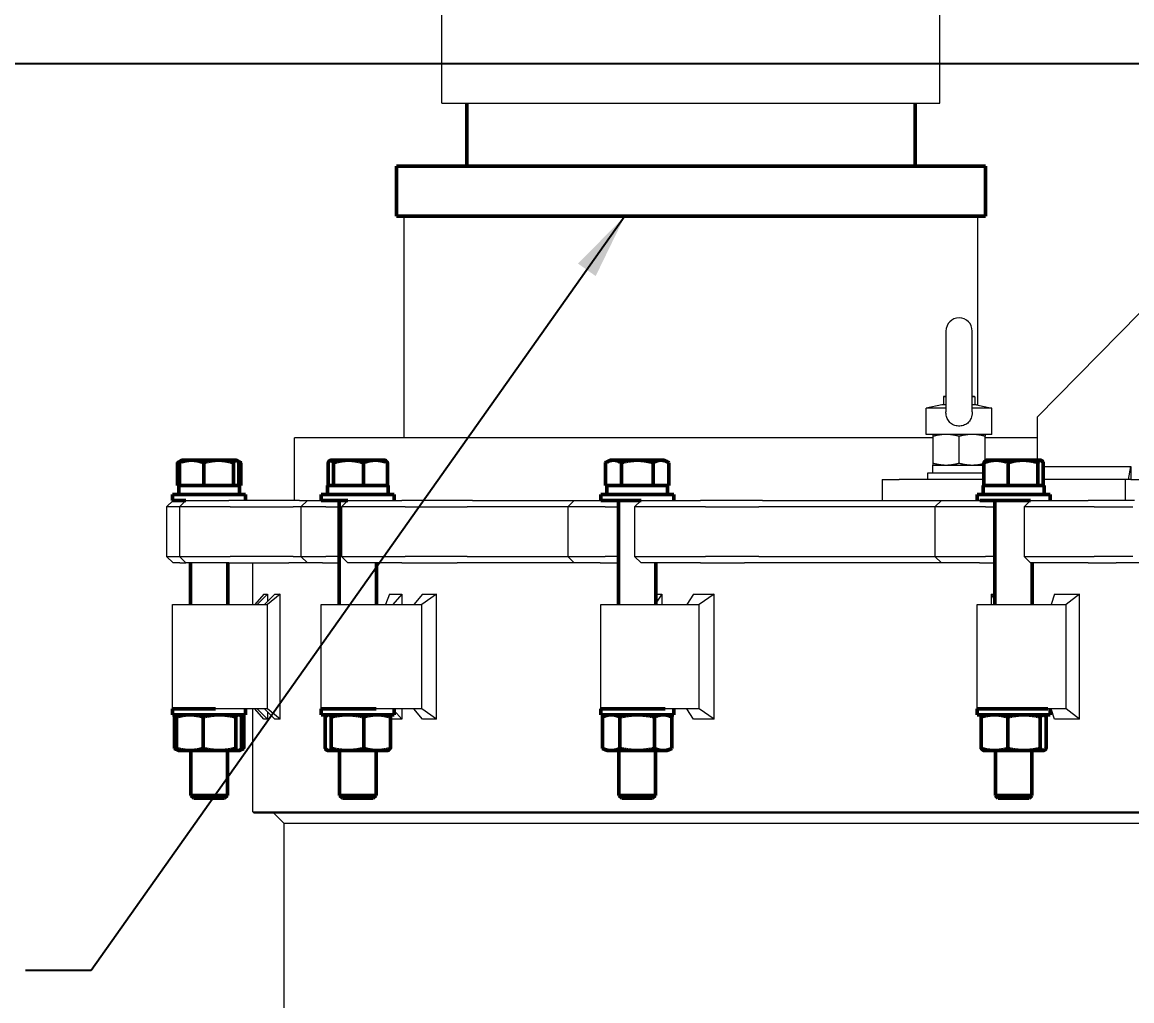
# Model space of a CAD drawing. Header units: inches. Extents: x 20 to 536, y 8 to 344.
# Drawn here: x 390.9 to 417.5, y 137.74 to 161.21 of the extents above; entities that cross this region are included whole.
import ezdxf

# ---------------------------------------------------------------- set-up
doc = ezdxf.new("R2010")
doc.units = ezdxf.units.IN
doc.header["$LTSCALE"] = 16
doc.header["$MEASUREMENT"] = 0
for name, color, linetype, lineweight in [('Dimension (ANSI)', 7, 'Continuous', 25), ('Symbol (ANSI)', 7, 'Continuous', 25), ('Visible (ANSI)', 7, 'Continuous', 50)]:
    doc.layers.add(name, color=color, linetype=linetype, lineweight=lineweight)
doc.styles.add('Standard D-E', font='arial.ttf')
doc.dimstyles.new('in [mm] D-E NeptuneBenson', dxfattribs={"dimscale": 16, "dimtxt": 0.15, "dimasz": 0.098425, "dimexe": 0.125, "dimexo": 0.063, "dimgap": 0.031496, "dimtad": 0, "dimtih": 1, "dimtoh": 1, "dimdec": 4, "dimrnd": 1e-08, "dimzin": 3, "dimdsep": 46, "dimlunit": 5, "dimtxsty": 'Standard D-E', "dimcen": 0.09, "dimdle": 0.393701, "dimclrd": 256, "dimclre": 256, "dimclrt": 256, "dimadec": 1, "dimazin": 1, "dimtfac": 1, "dimtofl": 0, "dimtmove": 0, "dimatfit": 3, "dimfxl": 1, "dimfrac": 1, "dimtolj": 1, "dimtzin": 4, "dimlwd": -1, "dimlwe": -1, "dimarcsym": 0})
doc.dimstyles.new('in [mm] D-E NeptuneBenson$7', dxfattribs={"dimscale": 16, "dimtxt": 0.15, "dimasz": 0.098425, "dimexe": 0.125, "dimexo": 0.063, "dimgap": 0.031496, "dimtad": 0, "dimtih": 1, "dimtoh": 1, "dimdec": 4, "dimrnd": 1e-08, "dimzin": 3, "dimdsep": 46, "dimlunit": 5, "dimtxsty": 'Standard D-E', "dimcen": 0.09, "dimdle": 0.393701, "dimclrd": 256, "dimclre": 256, "dimclrt": 256, "dimadec": 1, "dimazin": 1, "dimtfac": 1, "dimtofl": 0, "dimtmove": 0, "dimatfit": 3, "dimfxl": 1, "dimfrac": 1, "dimtolj": 1, "dimtzin": 4, "dimlwd": -1, "dimlwe": -1, "dimarcsym": 0})

# ---------------------------------------------------------------- blocks, each defined once
blk = doc.blocks.new('*D27')
at = {"layer": 'Defpoints', "color": 0, "transparency": 16777216}
for p in [(353.817, 160.21), (424.556, 160.21), (399.354, 62.718)]:
    blk.add_point(p, dxfattribs=at)
at = {"layer": 'Dimension (ANSI)', "transparency": 16777216}
for p, q in [((423.548, 160.21), (351.817, 160.21)), ((353.817, 158.636), (353.817, 117.193)), ((353.817, 64.293), (353.817, 99.866)), ((398.346, 62.718), (351.817, 62.718))]:
    blk.add_line(p, q, dxfattribs=at)
for points in [[(353.554, 158.636), (354.079, 158.636), (353.817, 160.21)], [(353.554, 64.293), (354.079, 64.293), (353.817, 62.718)]]:
    blk.add_solid(points, dxfattribs=at)
at = {"layer": 'Dimension (ANSI)', "transparency": 16777216, "char_height": 2.4, "attachment_point": 5, "style": 'Standard D-E'}
for s, insert in [('\\A1; \\fArial|b0|i0;97{\\H1x;\\S1#2;} in', (353.817, 111.464)), ('\\A1;[2461.5 mm]{\\P\\fArial|b0|i0;SHIPPING HEIGHT\\P\\fArial|b0|i0;REF.}', (353.817, 102.8))]:
    blk.add_mtext(s, dxfattribs=dict(at, insert=insert))

msp = doc.modelspace()

# ---------------------------------------------------------------- linework, layer by layer
at = {"layer": 'Visible (ANSI)', "linetype": 'Continuous', "lineweight": 18}
for p, q in [((412.899325, 159.268472), (412.899325, 164.961472)), ((400.963325, 159.268472), (400.963325, 164.150472)), ((400.963325, 159.268472), (412.899325, 159.268472)), ((400.056325, 151.243472), (400.056325, 156.558472)), ((413.806325, 152.028173), (413.806325, 156.558472)), ((415.233333, 151.743472), (417.696189, 154.243472)), ((413.046364, 153.805787), (413.046364, 151.870118)), ((413.676285, 151.870118), (413.676285, 153.805787)), ((412.998825, 152.243472), (412.986325, 152.230972)), ((413.046364, 152.230972), (412.986325, 152.230972)), ((412.986325, 152.230972), (412.986325, 152.034477)), ((412.998825, 152.243472), (413.046364, 152.243472)), ((413.676285, 152.243472), (413.723825, 152.243472)), ((413.736325, 152.230972), (413.676285, 152.230972)), ((413.723825, 152.243472), (413.736325, 152.230972)), ((413.736325, 152.230972), (413.736325, 152.034477)), ((412.945982, 152.034477), (412.573923, 151.955394)), ((413.046364, 151.955394), (412.573923, 151.955394)), ((412.573923, 151.325472), (412.573923, 151.955394)), ((413.046364, 152.034477), (412.945982, 152.034477)), ((413.776668, 152.034477), (413.676285, 152.034477)), ((414.148726, 151.955394), (413.676285, 151.955394)), ((413.776668, 152.034477), (414.148726, 151.955394)), ((414.148726, 151.325472), (414.148726, 151.955394)), ((415.233333, 151.743472), (415.233333, 150.707101)), ((412.736325, 151.243472), (397.431325, 151.243472)), ((397.431325, 149.743472), (397.431325, 151.243472)), ((414.148726, 151.325472), (412.573923, 151.325472)), ((412.736325, 150.636559), (412.736325, 151.280386)), ((413.361325, 150.636559), (413.361325, 151.280386)), ((413.986325, 150.688258), (413.986325, 151.280386)), ((415.233333, 151.243472), (413.986325, 151.243472)), ((412.728825, 150.591472), (413.957257, 150.591472)), ((412.728825, 150.403472), (412.728825, 150.591472)), ((412.611325, 150.403472), (413.957257, 150.403472)), ((412.611325, 150.243472), (412.611325, 150.403472)), ((415.379853, 150.555972), (417.474532, 150.555972)), ((417.420864, 150.243472), (417.474532, 150.555972)), ((417.474532, 150.555972), (417.474532, 150.243472)), ((411.513313, 150.243472), (411.927444, 150.243472)), ((411.513313, 150.243472), (411.513313, 149.743472)), ((413.957257, 150.243472), (411.927444, 150.243472)), ((417.345729, 150.243472), (415.379853, 150.243472)), ((417.474532, 150.243472), (417.345729, 150.243472)), ((417.345729, 150.243472), (417.345729, 149.743472)), ((417.474532, 150.243472), (417.420864, 150.243472)), ((417.474532, 150.243472), (424.219022, 150.243472)), ((394.517885, 149.743472), (394.362885, 149.588472)), ((394.372815, 149.588472), (394.362885, 149.588472)), ((394.362885, 149.588472), (394.362885, 148.398472)), ((394.413056, 149.588472), (394.372815, 149.588472)), ((394.67072, 149.588472), (394.413056, 149.588472)), ((394.82572, 149.743472), (394.67072, 149.588472)), ((394.675655, 149.588472), (394.67072, 149.588472)), ((394.67072, 149.588472), (394.67072, 148.398472)), ((394.731741, 149.588472), (394.675655, 149.588472)), ((395.88383, 149.588472), (394.731741, 149.588472)), ((394.82572, 149.743472), (394.827596, 149.743472)), ((394.827596, 149.743472), (394.883399, 149.743472)), ((394.883399, 149.743472), (395.856914, 149.743472)), ((396.7986, 149.743472), (395.856914, 149.743472)), ((395.88383, 149.588472), (396.825516, 149.588472)), ((397.545182, 149.743472), (396.7986, 149.743472)), ((396.825516, 149.588472), (397.395426, 149.588472)), ((397.581979, 149.588472), (397.395426, 149.588472)), ((397.545182, 149.743472), (397.736979, 149.743472)), ((397.736979, 149.743472), (397.581979, 149.588472)), ((397.699697, 149.588472), (397.581979, 149.588472)), ((397.581979, 149.588472), (397.581979, 148.398472)), ((397.831411, 149.588472), (397.699697, 149.588472)), ((397.736979, 149.743472), (397.836451, 149.743472)), ((398.175914, 149.588472), (397.831411, 149.588472)), ((397.836451, 149.743472), (397.967503, 149.743472)), ((397.967503, 149.743472), (398.07008, 149.743472)), ((398.175914, 149.588472), (398.49758, 149.588472)), ((398.705914, 149.743472), (398.550914, 149.588472)), ((398.587535, 149.588472), (398.550914, 149.588472)), ((398.550914, 149.588472), (398.550914, 148.398472)), ((398.733181, 149.588472), (398.587535, 149.588472)), ((398.705914, 149.743472), (398.71983, 149.743472)), ((398.71983, 149.743472), (398.864745, 149.743472)), ((400.081979, 149.588472), (398.733181, 149.588472)), ((398.864745, 149.743472), (400.004479, 149.743472)), ((400.832584, 149.743472), (400.004479, 149.743472)), ((400.081979, 149.588472), (400.910084, 149.588472)), ((401.696986, 149.743472), (400.832584, 149.743472)), ((400.910084, 149.588472), (401.569933, 149.588472)), ((403.979193, 149.588472), (401.569933, 149.588472)), ((401.696986, 149.743472), (404.134193, 149.743472)), ((404.134193, 149.743472), (403.979193, 149.588472)), ((404.311116, 149.588472), (403.979193, 149.588472)), ((403.979193, 149.588472), (403.979193, 148.398472)), ((404.134193, 149.743472), (404.414668, 149.743472)), ((404.518414, 149.588472), (404.311116, 149.588472)), ((404.414668, 149.743472), (404.620925, 149.743472)), ((404.875266, 149.588472), (404.518414, 149.588472)), ((404.620925, 149.743472), (404.756529, 149.743472)), ((404.768941, 149.743472), (404.756529, 149.743472)), ((404.875266, 149.588472), (405.196127, 149.588472)), ((405.737821, 149.743472), (405.582821, 149.588472)), ((405.676864, 149.588472), (405.582821, 149.588472)), ((405.582821, 149.588472), (405.582821, 148.398472)), ((405.894505, 149.588472), (405.676864, 149.588472)), ((405.737821, 149.743472), (405.773558, 149.743472)), ((405.773558, 149.743472), (405.990105, 149.743472)), ((407.277326, 149.588472), (405.894505, 149.588472)), ((405.990105, 149.743472), (407.158589, 149.743472)), ((407.773231, 149.743472), (407.158589, 149.743472)), ((407.277326, 149.588472), (407.891968, 149.588472)), ((408.651194, 149.743472), (407.773231, 149.743472)), ((407.891968, 149.588472), (408.562168, 149.588472)), ((412.782928, 149.588472), (408.562168, 149.588472)), ((408.651194, 149.743472), (412.937928, 149.743472)), ((412.937928, 149.743472), (412.782928, 149.588472)), ((413.409635, 149.588472), (412.782928, 149.588472)), ((412.782928, 149.588472), (412.782928, 148.398472)), ((412.937928, 149.743472), (413.467496, 149.743472)), ((413.667517, 149.588472), (413.409635, 149.588472)), ((413.467496, 149.743472), (413.724082, 149.743472)), ((413.993674, 149.588472), (413.667517, 149.588472)), ((413.724082, 149.743472), (413.848022, 149.743472)), ((413.854626, 149.743472), (413.848022, 149.743472)), ((413.993674, 149.588472), (414.221055, 149.588472)), ((415.07329, 149.743472), (414.91829, 149.588472)), ((415.088566, 149.588472), (414.91829, 149.588472)), ((414.91829, 149.588472), (414.91829, 148.398472)), ((415.07329, 149.743472), (415.137995, 149.743472)), ((415.35195, 149.588472), (415.088566, 149.588472)), ((415.137995, 149.743472), (415.400056, 149.743472)), ((416.602006, 149.588472), (415.35195, 149.588472)), ((415.400056, 149.743472), (416.456354, 149.743472)), ((416.783398, 149.743472), (416.456354, 149.743472)), ((416.602006, 149.588472), (416.92905, 149.588472)), ((417.569026, 149.743472), (416.783398, 149.743472)), ((416.92905, 149.588472), (417.528766, 149.588472)), ((394.362885, 148.398472), (394.372815, 148.398472)), ((394.517885, 148.243472), (394.362885, 148.398472)), ((394.372815, 148.398472), (394.413056, 148.398472)), ((394.413056, 148.398472), (394.67072, 148.398472)), ((394.526276, 148.243472), (394.517885, 148.243472)), ((394.566315, 148.243472), (394.526276, 148.243472)), ((394.676744, 148.243472), (394.566315, 148.243472)), ((394.67072, 148.398472), (394.675655, 148.398472)), ((394.82572, 148.243472), (394.67072, 148.398472)), ((394.675655, 148.398472), (394.731741, 148.398472)), ((394.676744, 148.243472), (394.82572, 148.243472)), ((394.731741, 148.398472), (395.88383, 148.398472)), ((394.827596, 148.243472), (394.82572, 148.243472)), ((394.883399, 148.243472), (394.827596, 148.243472)), ((395.856914, 148.243472), (394.883399, 148.243472)), ((395.856914, 148.243472), (396.7986, 148.243472)), ((396.825516, 148.398472), (395.88383, 148.398472)), ((396.429994, 147.243472), (396.429994, 148.243472)), ((396.7986, 148.243472), (397.288569, 148.243472)), ((397.395426, 148.398472), (396.825516, 148.398472)), ((397.736979, 148.243472), (397.288569, 148.243472)), ((397.395426, 148.398472), (397.581979, 148.398472)), ((397.581979, 148.398472), (397.699697, 148.398472)), ((397.736979, 148.243472), (397.581979, 148.398472)), ((397.699697, 148.398472), (397.831411, 148.398472)), ((397.836451, 148.243472), (397.736979, 148.243472)), ((397.831411, 148.398472), (398.175914, 148.398472)), ((397.967503, 148.243472), (397.836451, 148.243472)), ((398.098414, 148.243472), (397.967503, 148.243472)), ((398.098414, 148.243472), (398.49758, 148.243472)), ((398.49758, 148.398472), (398.175914, 148.398472)), ((398.550914, 148.398472), (398.587535, 148.398472)), ((398.705914, 148.243472), (398.550914, 148.398472)), ((398.587535, 148.398472), (398.733181, 148.398472)), ((398.71983, 148.243472), (398.705914, 148.243472)), ((398.864745, 148.243472), (398.71983, 148.243472)), ((398.733181, 148.398472), (400.081979, 148.398472)), ((400.004479, 148.243472), (398.864745, 148.243472)), ((400.004479, 148.243472), (400.832584, 148.243472)), ((400.910084, 148.398472), (400.081979, 148.398472)), ((400.832584, 148.243472), (401.330243, 148.243472)), ((401.569933, 148.398472), (400.910084, 148.398472)), ((404.134193, 148.243472), (401.330243, 148.243472)), ((401.569933, 148.398472), (403.979193, 148.398472)), ((403.979193, 148.398472), (404.311116, 148.398472)), ((404.134193, 148.243472), (403.979193, 148.398472)), ((404.414668, 148.243472), (404.134193, 148.243472)), ((404.311116, 148.398472), (404.518414, 148.398472)), ((404.620925, 148.243472), (404.414668, 148.243472)), ((404.518414, 148.398472), (404.875266, 148.398472)), ((404.756529, 148.243472), (404.620925, 148.243472)), ((404.756529, 148.243472), (405.196127, 148.243472)), ((405.196127, 148.398472), (404.875266, 148.398472)), ((405.582821, 148.398472), (405.676864, 148.398472)), ((405.737821, 148.243472), (405.582821, 148.398472)), ((405.676864, 148.398472), (405.894505, 148.398472)), ((405.773558, 148.243472), (405.737821, 148.243472)), ((405.990105, 148.243472), (405.773558, 148.243472)), ((405.894505, 148.398472), (407.277326, 148.398472)), ((407.158589, 148.243472), (405.990105, 148.243472)), ((407.158589, 148.243472), (407.773231, 148.243472)), ((407.891968, 148.398472), (407.277326, 148.398472)), ((407.773231, 148.243472), (408.218556, 148.243472)), ((408.562168, 148.398472), (407.891968, 148.398472)), ((412.937928, 148.243472), (408.218556, 148.243472)), ((408.562168, 148.398472), (412.782928, 148.398472)), ((412.782928, 148.398472), (413.409635, 148.398472)), ((412.937928, 148.243472), (412.782928, 148.398472)), ((413.467496, 148.243472), (412.937928, 148.243472)), ((413.409635, 148.398472), (413.667517, 148.398472)), ((413.724082, 148.243472), (413.467496, 148.243472)), ((413.667517, 148.398472), (413.993674, 148.398472)), ((413.848022, 148.243472), (413.724082, 148.243472)), ((413.848022, 148.243472), (414.207421, 148.243472)), ((414.221055, 148.398472), (413.993674, 148.398472)), ((414.207421, 148.243472), (414.221055, 148.243472)), ((414.91829, 148.398472), (415.088566, 148.398472)), ((415.07329, 148.243472), (414.91829, 148.398472)), ((415.137995, 148.243472), (415.07329, 148.243472)), ((415.088566, 148.398472), (415.35195, 148.398472)), ((415.400056, 148.243472), (415.137995, 148.243472)), ((415.35195, 148.398472), (416.602006, 148.398472)), ((416.456354, 148.243472), (415.400056, 148.243472)), ((416.456354, 148.243472), (416.783398, 148.243472)), ((416.92905, 148.398472), (416.602006, 148.398472)), ((416.783398, 148.243472), (417.122675, 148.243472)), ((417.528766, 148.398472), (416.92905, 148.398472)), ((422.894017, 148.243472), (417.122675, 148.243472)), ((396.689527, 147.493375), (396.478038, 147.243472)), ((396.781169, 147.493375), (396.534323, 147.243472)), ((396.689527, 147.493375), (396.781169, 147.493375)), ((396.953308, 147.493375), (396.707971, 147.243472)), ((396.781169, 147.493375), (396.781169, 147.318033)), ((397.080201, 147.493375), (396.781922, 147.243472)), ((396.953308, 147.493375), (397.080201, 147.493375)), ((397.080201, 144.49357), (397.080201, 147.493375)), ((399.70523, 147.493375), (399.60604, 147.243472)), ((399.70523, 147.493375), (400.004354, 147.493375)), ((400.004354, 147.493375), (399.785772, 147.243472)), ((400.004354, 147.493375), (400.004354, 147.243472)), ((400.500008, 147.493375), (400.285772, 147.243472)), ((400.830132, 147.493375), (400.48104, 147.243472)), ((400.500008, 147.493375), (400.830132, 147.493375)), ((400.830132, 144.49357), (400.830132, 147.493375)), ((406.2341, 147.493375), (406.091127, 147.275452)), ((406.091127, 147.493375), (406.2341, 147.493375)), ((406.2341, 147.493375), (406.2341, 147.243472)), ((406.993486, 147.493375), (406.836191, 147.243472)), ((406.993486, 147.493375), (407.487022, 147.493375)), ((407.487022, 147.493375), (407.129223, 147.243472)), ((407.487022, 144.49357), (407.487022, 147.493375)), ((414.133829, 147.493375), (414.133829, 147.243472)), ((414.133829, 147.493375), (414.221055, 147.493375)), ((414.133829, 147.493375), (414.221055, 147.34439)), ((415.650532, 147.493375), (415.569149, 147.243472)), ((415.650532, 147.493375), (416.247953, 147.493375)), ((416.247953, 147.493375), (415.924602, 147.243472)), ((416.247953, 144.49357), (416.247953, 147.493375)), ((394.505858, 147.243472), (395.5328, 147.243472)), ((394.505858, 144.743472), (394.505858, 147.243472)), ((395.5328, 147.243472), (396.781922, 147.243472)), ((396.781922, 144.743472), (396.781922, 147.243472)), ((398.07008, 147.243472), (399.38258, 147.243472)), ((398.07008, 144.743472), (398.07008, 147.243472)), ((399.38258, 147.243472), (400.48104, 147.243472)), ((400.48104, 144.743472), (400.48104, 147.243472)), ((404.768627, 147.243472), (406.313916, 147.243472)), ((404.768627, 144.743472), (404.768627, 147.243472)), ((406.313916, 147.243472), (407.129223, 147.243472)), ((407.129223, 144.743472), (407.129223, 147.243472)), ((413.793555, 147.243472), (415.490786, 147.243472)), ((413.793555, 144.743472), (413.793555, 147.243472)), ((415.490786, 147.243472), (415.924602, 147.243472)), ((415.924602, 144.743472), (415.924602, 147.243472)), ((395.5328, 144.743472), (394.505858, 144.743472)), ((396.781922, 144.743472), (395.5328, 144.743472)), ((396.429994, 142.274722), (396.429994, 144.743472)), ((396.689527, 144.49357), (396.478038, 144.743472)), ((396.781169, 144.49357), (396.534323, 144.743472)), ((396.953308, 144.49357), (396.707971, 144.743472)), ((397.080201, 144.49357), (396.781922, 144.743472)), ((399.38258, 144.743472), (398.07008, 144.743472)), ((400.48104, 144.743472), (399.38258, 144.743472)), ((400.004354, 144.743472), (400.004354, 144.49357)), ((400.500008, 144.49357), (400.285772, 144.743472)), ((400.830132, 144.49357), (400.48104, 144.743472)), ((406.313916, 144.743472), (404.768627, 144.743472)), ((407.129223, 144.743472), (406.313916, 144.743472)), ((406.993486, 144.49357), (406.836191, 144.743472)), ((407.487022, 144.49357), (407.129223, 144.743472)), ((415.490786, 144.743472), (413.793555, 144.743472)), ((415.924602, 144.743472), (415.490786, 144.743472)), ((415.650532, 144.49357), (415.569149, 144.743472)), ((416.247953, 144.49357), (415.924602, 144.743472)), ((396.781169, 144.49357), (396.689527, 144.49357)), ((396.781169, 144.668912), (396.781169, 144.49357)), ((397.080201, 144.49357), (396.953308, 144.49357)), ((400.004354, 144.49357), (399.72579, 144.49357)), ((400.004354, 144.49357), (399.82008, 144.704248)), ((400.830132, 144.49357), (400.500008, 144.49357)), ((407.487022, 144.49357), (406.993486, 144.49357)), ((416.247953, 144.49357), (415.650532, 144.49357)), ((396.429994, 142.274722), (447.304897, 142.274722)), ((396.461244, 142.243472), (396.429994, 142.274722)), ((447.304897, 142.243472), (396.461244, 142.243472)), ((397.179301, 141.993472), (396.929301, 142.243472)), ((397.179301, 120.597261), (397.179301, 141.993472)), ((424.931322, 141.993472), (397.179301, 141.993472))]:
    msp.add_line(p, q, dxfattribs=at)
at = {"layer": 'Visible (ANSI)'}
for p, q in [((401.556325, 159.268472), (401.556325, 157.758472)), ((412.306325, 159.268472), (412.306325, 157.758472)), ((413.993325, 157.758472), (399.869325, 157.758472)), ((399.869325, 156.558472), (399.869325, 157.758472)), ((413.993325, 156.558472), (413.993325, 157.758472)), ((413.993325, 156.558472), (399.869325, 156.558472)), ((394.623376, 150.103101), (394.623376, 150.64851)), ((394.714964, 150.701389), (394.62422, 150.648998)), ((394.66956, 150.103101), (394.66956, 150.64851)), ((394.724858, 150.707101), (394.714964, 150.701389)), ((394.960165, 150.707101), (394.724858, 150.707101)), ((395.606418, 150.707101), (394.960165, 150.707101)), ((395.250769, 150.103101), (395.250769, 150.64851)), ((396.027111, 150.707101), (395.606418, 150.707101)), ((395.962067, 150.103101), (395.962067, 150.64851)), ((396.036858, 150.707101), (396.027111, 150.707101)), ((396.036858, 150.707101), (396.046751, 150.701389)), ((396.046751, 150.701389), (396.137495, 150.648998)), ((396.092156, 150.103101), (396.092156, 150.64851)), ((396.13834, 150.103101), (396.13834, 150.64851)), ((398.232777, 150.103101), (398.232777, 150.64851)), ((398.28908, 150.707101), (398.278731, 150.701126)), ((398.299269, 150.707101), (398.28908, 150.707101)), ((398.721911, 150.707101), (398.299269, 150.707101)), ((398.36576, 150.103101), (398.36576, 150.64851)), ((399.367723, 150.707101), (398.721911, 150.707101)), ((399.078063, 150.103101), (399.078063, 150.64851)), ((399.60108, 150.707101), (399.367723, 150.707101)), ((399.60108, 150.707101), (399.611429, 150.701126)), ((399.657383, 150.103101), (399.657383, 150.64851)), ((404.886145, 150.103101), (404.886145, 150.64851)), ((404.987627, 150.707101), (404.88699, 150.648998)), ((405.076152, 150.707101), (404.987627, 150.707101)), ((405.6449, 150.707101), (405.076152, 150.707101)), ((405.266159, 150.103101), (405.266159, 150.64851)), ((406.212375, 150.707101), (405.6449, 150.707101)), ((406.023641, 150.103101), (406.023641, 150.64851)), ((406.299627, 150.707101), (406.212375, 150.707101)), ((406.299627, 150.707101), (406.400265, 150.648998)), ((406.401109, 150.103101), (406.401109, 150.64851)), ((413.957257, 150.103101), (413.957257, 150.64851)), ((414.012555, 150.707101), (414.002662, 150.701389)), ((414.247862, 150.707101), (414.012555, 150.707101)), ((414.894116, 150.707101), (414.247862, 150.707101)), ((414.538467, 150.103101), (414.538467, 150.64851)), ((415.314809, 150.707101), (414.894116, 150.707101)), ((415.249765, 150.103101), (415.249765, 150.64851)), ((415.324555, 150.707101), (415.314809, 150.707101)), ((415.324555, 150.707101), (415.334449, 150.701389)), ((415.379853, 150.103101), (415.379853, 150.64851)), ((394.66956, 150.103101), (394.623376, 150.103101)), ((394.651358, 150.103097), (396.110358, 150.103097)), ((394.651358, 150.103097), (394.651358, 149.884097)), ((394.960165, 150.103101), (394.66956, 150.103101)), ((394.724858, 150.103101), (394.724858, 150.103097)), ((395.250769, 150.103101), (394.960165, 150.103101)), ((395.606418, 150.103101), (395.250769, 150.103101)), ((395.962067, 150.103101), (395.606418, 150.103101)), ((396.027111, 150.103101), (395.962067, 150.103101)), ((396.092156, 150.103101), (396.027111, 150.103101)), ((396.036858, 150.103101), (396.036858, 150.103097)), ((396.13834, 150.103101), (396.092156, 150.103101)), ((396.110358, 150.103097), (396.110358, 149.884097)), ((398.21558, 150.103097), (399.67458, 150.103097)), ((398.21558, 150.103097), (398.21558, 149.884097)), ((398.299269, 150.103101), (398.232777, 150.103101)), ((398.28908, 150.103101), (398.28908, 150.103097)), ((398.36576, 150.103101), (398.299269, 150.103101)), ((398.721911, 150.103101), (398.36576, 150.103101)), ((399.078063, 150.103101), (398.721911, 150.103101)), ((399.367723, 150.103101), (399.078063, 150.103101)), ((399.657383, 150.103101), (399.367723, 150.103101)), ((399.60108, 150.103101), (399.60108, 150.103097)), ((399.67458, 150.103097), (399.67458, 149.884097)), ((405.076152, 150.103101), (404.886145, 150.103101)), ((404.914127, 150.103097), (406.373127, 150.103097)), ((404.914127, 150.103097), (404.914127, 149.884097)), ((404.987627, 150.103101), (404.987627, 150.103097)), ((405.266159, 150.103101), (405.076152, 150.103101)), ((405.6449, 150.103101), (405.266159, 150.103101)), ((406.023641, 150.103101), (405.6449, 150.103101)), ((406.212375, 150.103101), (406.023641, 150.103101)), ((406.401109, 150.103101), (406.212375, 150.103101)), ((406.299627, 150.103101), (406.299627, 150.103097)), ((406.373127, 150.103097), (406.373127, 149.884097)), ((413.939055, 150.103097), (415.398055, 150.103097)), ((413.939055, 150.103097), (413.939055, 149.884097)), ((414.247862, 150.103101), (413.957257, 150.103101)), ((414.012555, 150.103101), (414.012555, 150.103097)), ((414.538467, 150.103101), (414.247862, 150.103101)), ((414.894116, 150.103101), (414.538467, 150.103101)), ((415.249765, 150.103101), (414.894116, 150.103101)), ((415.314809, 150.103101), (415.249765, 150.103101)), ((415.379853, 150.103101), (415.314809, 150.103101)), ((415.324555, 150.103101), (415.324555, 150.103097)), ((415.398055, 150.103097), (415.398055, 149.884097)), ((396.255858, 149.884097), (394.505858, 149.884097)), ((394.505858, 149.743472), (394.505858, 149.884097)), ((396.255858, 149.743472), (396.255858, 149.884097)), ((399.82008, 149.884097), (398.07008, 149.884097)), ((398.07008, 149.743472), (398.07008, 149.884097)), ((399.82008, 149.743472), (399.82008, 149.884097)), ((406.518627, 149.884097), (404.768627, 149.884097)), ((404.768627, 149.743472), (404.768627, 149.884097)), ((406.518627, 149.743472), (406.518627, 149.884097)), ((415.543555, 149.884097), (413.793555, 149.884097)), ((413.793555, 149.743472), (413.793555, 149.884097)), ((415.543555, 149.743472), (415.543555, 149.884097)), ((394.505858, 149.743472), (394.82572, 149.743472)), ((398.07008, 149.743472), (398.705914, 149.743472)), ((398.49758, 149.743472), (398.49758, 147.243472)), ((404.768941, 149.743472), (405.737821, 149.743472)), ((405.196127, 149.743472), (405.196127, 147.243472)), ((413.854626, 149.743472), (415.07329, 149.743472)), ((414.221055, 149.743472), (414.221055, 147.243472)), ((394.933358, 148.243472), (394.933358, 147.243472)), ((395.828358, 148.243472), (395.828358, 147.243472)), ((399.39258, 148.243472), (399.39258, 147.243472)), ((406.091127, 148.243472), (406.091127, 147.243472)), ((415.116055, 148.243472), (415.116055, 147.243472)), ((395.5328, 144.743472), (394.505858, 144.743472)), ((394.505858, 144.602847), (394.505858, 144.743472)), ((396.255858, 144.602847), (396.255858, 144.743472)), ((399.38258, 144.743472), (398.07008, 144.743472)), ((398.07008, 144.602847), (398.07008, 144.743472)), ((399.82008, 144.602847), (399.82008, 144.743472)), ((406.313916, 144.743472), (404.768627, 144.743472)), ((404.768627, 144.602847), (404.768627, 144.743472)), ((406.518627, 144.602847), (406.518627, 144.743472)), ((415.490786, 144.743472), (413.793555, 144.743472)), ((413.793555, 144.602847), (413.793555, 144.743472)), ((415.543555, 144.602847), (415.543555, 144.743472)), ((394.505858, 144.602847), (396.255858, 144.602847)), ((394.55063, 143.795715), (394.55063, 144.55098)), ((394.651014, 144.597791), (394.551555, 144.551413)), ((394.601249, 143.795715), (394.601249, 144.55098)), ((394.661858, 144.602847), (394.651014, 144.597791)), ((395.238276, 143.795715), (395.238276, 144.55098)), ((396.017885, 143.795715), (396.017885, 144.55098)), ((396.099858, 144.602847), (396.110701, 144.597791)), ((396.110701, 144.597791), (396.21016, 144.551413)), ((396.160466, 143.795715), (396.160466, 144.55098)), ((396.211086, 143.795715), (396.211086, 144.55098)), ((398.07008, 144.602847), (399.82008, 144.602847)), ((398.16437, 143.795715), (398.16437, 144.55098)), ((398.22608, 144.602847), (398.214737, 144.597558)), ((398.310124, 143.795715), (398.310124, 144.55098)), ((399.090834, 143.795715), (399.090834, 144.55098)), ((399.66408, 144.602847), (399.675423, 144.597558)), ((399.72579, 143.795715), (399.72579, 144.55098)), ((404.768627, 144.602847), (406.518627, 144.602847)), ((404.813399, 143.795715), (404.813399, 144.55098)), ((404.924627, 144.602847), (404.814325, 144.551413)), ((405.229908, 143.795715), (405.229908, 144.55098)), ((406.060136, 143.795715), (406.060136, 144.55098)), ((406.362627, 144.602847), (406.47293, 144.551413)), ((406.473855, 143.795715), (406.473855, 144.55098)), ((413.793555, 144.602847), (415.543555, 144.602847)), ((413.888947, 143.795715), (413.888947, 144.55098)), ((413.949555, 144.602847), (413.938712, 144.597791)), ((414.525974, 143.795715), (414.525974, 144.55098)), ((415.305582, 143.795715), (415.305582, 144.55098)), ((415.387555, 144.602847), (415.398399, 144.597791)), ((415.448164, 143.795715), (415.448164, 144.55098)), ((394.651014, 143.748904), (394.551555, 143.795282)), ((394.661858, 143.743847), (394.651014, 143.748904)), ((394.661858, 143.743847), (394.919763, 143.743847)), ((394.919763, 143.743847), (395.62808, 143.743847)), ((394.943358, 143.743847), (394.943358, 142.669212)), ((395.62808, 143.743847), (396.089175, 143.743847)), ((395.818358, 143.743847), (395.818358, 142.669212)), ((396.089175, 143.743847), (396.099858, 143.743847)), ((396.099858, 143.743847), (396.110701, 143.748904)), ((396.110701, 143.748904), (396.21016, 143.795282)), ((398.22608, 143.743847), (398.214737, 143.749137)), ((398.22608, 143.743847), (398.237247, 143.743847)), ((398.237247, 143.743847), (398.700479, 143.743847)), ((398.50758, 143.743847), (398.50758, 142.669212)), ((398.700479, 143.743847), (399.408312, 143.743847)), ((399.38258, 143.743847), (399.38258, 142.669212)), ((399.408312, 143.743847), (399.66408, 143.743847)), ((399.66408, 143.743847), (399.675423, 143.749137)), ((404.924627, 143.743847), (404.814325, 143.795282)), ((404.924627, 143.743847), (405.021653, 143.743847)), ((405.021653, 143.743847), (405.645022, 143.743847)), ((405.206127, 143.743847), (405.206127, 142.669212)), ((405.645022, 143.743847), (406.266996, 143.743847)), ((406.081127, 143.743847), (406.081127, 142.669212)), ((406.266996, 143.743847), (406.362627, 143.743847)), ((406.362627, 143.743847), (406.47293, 143.795282)), ((413.949555, 143.743847), (413.938712, 143.748904)), ((413.949555, 143.743847), (414.20746, 143.743847)), ((414.20746, 143.743847), (414.915778, 143.743847)), ((414.231055, 143.743847), (414.231055, 142.669212)), ((414.915778, 143.743847), (415.376873, 143.743847)), ((415.106055, 143.743847), (415.106055, 142.669212)), ((415.376873, 143.743847), (415.387555, 143.743847)), ((415.387555, 143.743847), (415.398399, 143.748904)), ((394.943358, 142.669212), (395.818358, 142.669212)), ((395.011519, 142.603097), (394.943358, 142.669212)), ((395.750197, 142.603097), (395.011519, 142.603097)), ((395.750197, 142.603097), (395.818358, 142.669212)), ((398.50758, 142.669212), (399.38258, 142.669212)), ((398.575741, 142.603097), (398.50758, 142.669212)), ((399.314419, 142.603097), (398.575741, 142.603097)), ((399.314419, 142.603097), (399.38258, 142.669212)), ((405.206127, 142.669212), (406.081127, 142.669212)), ((405.274288, 142.603097), (405.206127, 142.669212)), ((406.012966, 142.603097), (405.274288, 142.603097)), ((406.012966, 142.603097), (406.081127, 142.669212)), ((414.231055, 142.669212), (415.106055, 142.669212)), ((414.299216, 142.603097), (414.231055, 142.669212)), ((415.037894, 142.603097), (414.299216, 142.603097)), ((415.037894, 142.603097), (415.106055, 142.669212))]:
    msp.add_line(p, q, dxfattribs=at)
at = {"layer": 'Visible (ANSI)', "linetype": 'Continuous', "lineweight": 18}
msp.add_arc((413.361325, 153.805787), 0.314961, 0, 180, dxfattribs=at)
msp.add_open_spline([(413.676298, 151.870118), (413.676299, 151.841355), (413.674041, 151.812658), (413.659969, 151.736364), (413.643836, 151.697191), (413.603108, 151.63186), (413.576267, 151.60348), (413.511948, 151.558459), (413.475431, 151.542525), (413.39757, 151.524468), (413.356947, 151.522576), (413.277462, 151.533142), (413.239312, 151.545448), (413.171715, 151.582909), (413.142752, 151.607135), (413.096607, 151.664506), (413.079688, 151.696119), (413.055098, 151.767646), (413.048699, 151.806575), (413.046538, 151.85413), (413.046364, 151.862121), (413.046364, 151.870118)], degree=3, knots=[0.21713249, 0.21713249, 0.21713249, 0.21713249, 0.436061404, 0.436061404, 0.810374255, 0.810374255, 1.202831513, 1.202831513, 1.595671209, 1.595671209, 1.990459955, 1.990459955, 2.38348301, 2.38348301, 2.760985396, 2.760985396, 3.119921201, 3.119921201, 3.506258591, 3.506258591, 3.584118962, 3.584118962, 3.584118962, 3.584118962], dxfattribs=at)
for points, weights in [([(412.736325, 151.280386), (412.736325, 151.325472), (412.736325, 151.325472)], [1, 1.0379548493, 1]), ([(413.048825, 151.325472), (412.903793, 151.325472), (412.736325, 151.280386)], [1, 1.0379548493, 1]), ([(413.361325, 151.280386), (413.193857, 151.325472), (413.048825, 151.325472)], [1, 1.0379548493, 1]), ([(413.673825, 151.325472), (413.528793, 151.325472), (413.361325, 151.280386)], [1, 1.0379548493, 1]), ([(413.986325, 151.280386), (413.818857, 151.325472), (413.673825, 151.325472)], [1, 1.0379548493, 1]), ([(413.986325, 151.325472), (413.986325, 151.325472), (413.986325, 151.280386)], [1, 1.0379548493, 1]), ([(412.736325, 150.591472), (412.736325, 150.591472), (412.736325, 150.636559)], [1, 1.0379548493, 1]), ([(412.736325, 150.636559), (412.903793, 150.591472), (413.048825, 150.591472)], [1, 1.0379548493, 1]), ([(413.048825, 150.591472), (413.193857, 150.591472), (413.361325, 150.636559)], [1, 1.0379548493, 1]), ([(413.361325, 150.636559), (413.528793, 150.591472), (413.673825, 150.591472)], [1, 1.0379548493, 1]), ([(413.673825, 150.591472), (413.806966, 150.591472), (413.957257, 150.629012)], [1, 1.0347350804, 1.00589326179])]:
    msp.add_rational_spline(points, weights, degree=2, dxfattribs=at)
at = {"layer": 'Visible (ANSI)'}
for points, weights in [([(394.693599, 150.682795), (394.65992, 150.669538), (394.623376, 150.64851)], [1.01727786751, 1.01329823303, 1]), ([(394.623376, 150.64851), (394.623798, 150.648755), (394.62422, 150.648998)], [1, 1.00015275945, 1.00030428927]), ([(394.960165, 150.707101), (394.825295, 150.707101), (394.66956, 150.64851)], [1, 1.0379548493, 1]), ([(394.66956, 150.64851), (394.693723, 150.689126), (394.714964, 150.701389)], [1, 1.02600759169, 1.01637310665]), ([(395.250769, 150.64851), (395.095035, 150.707101), (394.960165, 150.707101)], [1, 1.0379548493, 1]), ([(395.606418, 150.707101), (395.441361, 150.707101), (395.250769, 150.64851)], [1, 1.0379548493, 1]), ([(395.962067, 150.64851), (395.771475, 150.707101), (395.606418, 150.707101)], [1, 1.0379548493, 1]), ([(396.027111, 150.707101), (395.996924, 150.707101), (395.962067, 150.64851)], [1, 1.0379548493, 1]), ([(396.092156, 150.64851), (396.057299, 150.707101), (396.027111, 150.707101)], [1, 1.0379548493, 1]), ([(396.13834, 150.64851), (396.101655, 150.669762), (396.067869, 150.683078)], [1, 1.01344146313, 1.01736251269]), ([(398.299269, 150.707101), (398.26841, 150.707101), (398.232777, 150.64851)], [1, 1.0379548493, 1]), ([(398.36576, 150.64851), (398.330127, 150.707101), (398.299269, 150.707101)], [1, 1.0379548493, 1]), ([(398.721911, 150.707101), (398.556621, 150.707101), (398.36576, 150.64851)], [1, 1.0379548493, 1]), ([(399.078063, 150.64851), (398.887202, 150.707101), (398.721911, 150.707101)], [1, 1.0379548493, 1]), ([(399.367723, 150.707101), (399.233291, 150.707101), (399.078063, 150.64851)], [1, 1.0379548493, 1]), ([(399.657383, 150.64851), (399.502155, 150.707101), (399.367723, 150.707101)], [1, 1.0379548493, 1]), ([(399.611429, 150.701126), (399.632935, 150.68871), (399.657383, 150.64851)], [1.01657159114, 1.02573438582, 1]), ([(405.076152, 150.707101), (404.987969, 150.707101), (404.886145, 150.64851)], [1, 1.0379548493, 1]), ([(404.886145, 150.64851), (404.886568, 150.648755), (404.88699, 150.648998)], [1, 1.00015275945, 1.00030428927]), ([(405.266159, 150.64851), (405.164334, 150.707101), (405.076152, 150.707101)], [1, 1.0379548493, 1]), ([(405.6449, 150.707101), (405.469125, 150.707101), (405.266159, 150.64851)], [1, 1.0379548493, 1]), ([(406.023641, 150.64851), (405.820674, 150.707101), (405.6449, 150.707101)], [1, 1.0379548493, 1]), ([(406.212375, 150.707101), (406.124783, 150.707101), (406.023641, 150.64851)], [1, 1.0379548493, 1]), ([(406.401109, 150.64851), (406.299967, 150.707101), (406.212375, 150.707101)], [1, 1.0379548493, 1]), ([(414.247862, 150.707101), (414.112992, 150.707101), (413.957257, 150.64851)], [1, 1.0379548493, 1]), ([(413.957257, 150.64851), (413.981421, 150.689126), (414.002662, 150.701389)], [1, 1.02600759169, 1.01637310665]), ([(414.538467, 150.64851), (414.382732, 150.707101), (414.247862, 150.707101)], [1, 1.0379548493, 1]), ([(414.894116, 150.707101), (414.729058, 150.707101), (414.538467, 150.64851)], [1, 1.0379548493, 1]), ([(415.249765, 150.64851), (415.059173, 150.707101), (414.894116, 150.707101)], [1, 1.0379548493, 1]), ([(415.314809, 150.707101), (415.284622, 150.707101), (415.249765, 150.64851)], [1, 1.0379548493, 1]), ([(415.379853, 150.64851), (415.344996, 150.707101), (415.314809, 150.707101)], [1, 1.0379548493, 1]), ([(394.627597, 144.58133), (394.590684, 144.569595), (394.55063, 144.55098)], [1.01727786751, 1.01329823303, 1]), ([(394.55063, 144.55098), (394.551093, 144.551197), (394.551555, 144.551413)], [1, 1.00015275945, 1.00030428927]), ([(394.919763, 144.602847), (394.77194, 144.602847), (394.601249, 144.55098)], [1, 1.0379548493, 1]), ([(394.601249, 144.55098), (394.627733, 144.586935), (394.651014, 144.597791)], [1, 1.02600759169, 1.01637310665]), ([(395.238276, 144.55098), (395.067585, 144.602847), (394.919763, 144.602847)], [1, 1.0379548493, 1]), ([(395.62808, 144.602847), (395.447172, 144.602847), (395.238276, 144.55098)], [1, 1.0379548493, 1]), ([(396.017885, 144.55098), (395.808989, 144.602847), (395.62808, 144.602847)], [1, 1.0379548493, 1]), ([(396.089175, 144.602847), (396.056089, 144.602847), (396.017885, 144.55098)], [1, 1.0379548493, 1]), ([(396.160466, 144.55098), (396.122262, 144.602847), (396.089175, 144.602847)], [1, 1.0379548493, 1]), ([(396.211086, 144.55098), (396.170877, 144.569793), (396.133847, 144.581581)], [1, 1.01344146313, 1.01736251269]), ([(398.237247, 144.602847), (398.203425, 144.602847), (398.16437, 144.55098)], [1, 1.0379548493, 1]), ([(398.310124, 144.55098), (398.271069, 144.602847), (398.237247, 144.602847)], [1, 1.0379548493, 1]), ([(398.700479, 144.602847), (398.519314, 144.602847), (398.310124, 144.55098)], [1, 1.0379548493, 1]), ([(399.090834, 144.55098), (398.881643, 144.602847), (398.700479, 144.602847)], [1, 1.0379548493, 1]), ([(399.408312, 144.602847), (399.26097, 144.602847), (399.090834, 144.55098)], [1, 1.0379548493, 1]), ([(399.72579, 144.55098), (399.555654, 144.602847), (399.408312, 144.602847)], [1, 1.0379548493, 1]), ([(399.675423, 144.597558), (399.698995, 144.586567), (399.72579, 144.55098)], [1.01657159114, 1.02573438582, 1]), ([(405.021653, 144.602847), (404.925002, 144.602847), (404.813399, 144.55098)], [1, 1.0379548493, 1]), ([(404.813399, 144.55098), (404.813862, 144.551197), (404.814325, 144.551413)], [1, 1.00015275945, 1.00030428927]), ([(405.229908, 144.55098), (405.118305, 144.602847), (405.021653, 144.602847)], [1, 1.0379548493, 1]), ([(405.645022, 144.602847), (405.452367, 144.602847), (405.229908, 144.55098)], [1, 1.0379548493, 1]), ([(406.060136, 144.55098), (405.837677, 144.602847), (405.645022, 144.602847)], [1, 1.0379548493, 1]), ([(406.266996, 144.602847), (406.170992, 144.602847), (406.060136, 144.55098)], [1, 1.0379548493, 1]), ([(406.473855, 144.55098), (406.363, 144.602847), (406.266996, 144.602847)], [1, 1.0379548493, 1]), ([(414.20746, 144.602847), (414.059638, 144.602847), (413.888947, 144.55098)], [1, 1.0379548493, 1]), ([(413.888947, 144.55098), (413.91543, 144.586935), (413.938712, 144.597791)], [1, 1.02600759169, 1.01637310665]), ([(414.525974, 144.55098), (414.355283, 144.602847), (414.20746, 144.602847)], [1, 1.0379548493, 1]), ([(414.915778, 144.602847), (414.734869, 144.602847), (414.525974, 144.55098)], [1, 1.0379548493, 1]), ([(415.305582, 144.55098), (415.096687, 144.602847), (414.915778, 144.602847)], [1, 1.0379548493, 1]), ([(415.376873, 144.602847), (415.343787, 144.602847), (415.305582, 144.55098)], [1, 1.0379548493, 1]), ([(415.448164, 144.55098), (415.409959, 144.602847), (415.376873, 144.602847)], [1, 1.0379548493, 1]), ([(394.551555, 143.795282), (394.551093, 143.795498), (394.55063, 143.795715)], [1.00030428927, 1.00015275945, 1]), ([(394.55063, 143.795715), (394.590684, 143.7771), (394.627597, 143.765365)], [1, 1.01329823303, 1.01727786751]), ([(394.651014, 143.748904), (394.627733, 143.75976), (394.601249, 143.795715)], [1.01637310665, 1.02600759169, 1]), ([(394.601249, 143.795715), (394.77194, 143.743847), (394.919763, 143.743847)], [1, 1.0379548493, 1]), ([(394.919763, 143.743847), (395.067585, 143.743847), (395.238276, 143.795715)], [1, 1.0379548493, 1]), ([(395.238276, 143.795715), (395.447172, 143.743847), (395.62808, 143.743847)], [1, 1.0379548493, 1]), ([(395.62808, 143.743847), (395.808989, 143.743847), (396.017885, 143.795715)], [1, 1.0379548493, 1]), ([(396.017885, 143.795715), (396.056089, 143.743847), (396.089175, 143.743847)], [1, 1.0379548493, 1]), ([(396.089175, 143.743847), (396.122262, 143.743847), (396.160466, 143.795715)], [1, 1.0379548493, 1]), ([(396.133847, 143.765114), (396.170877, 143.776902), (396.211086, 143.795715)], [1.01736251269, 1.01344146313, 1]), ([(398.16437, 143.795715), (398.203425, 143.743847), (398.237247, 143.743847)], [1, 1.0379548493, 1]), ([(398.237247, 143.743847), (398.271069, 143.743847), (398.310124, 143.795715)], [1, 1.0379548493, 1]), ([(398.310124, 143.795715), (398.519314, 143.743847), (398.700479, 143.743847)], [1, 1.0379548493, 1]), ([(398.700479, 143.743847), (398.881643, 143.743847), (399.090834, 143.795715)], [1, 1.0379548493, 1]), ([(399.090834, 143.795715), (399.26097, 143.743847), (399.408312, 143.743847)], [1, 1.0379548493, 1]), ([(399.408312, 143.743847), (399.555654, 143.743847), (399.72579, 143.795715)], [1, 1.0379548493, 1]), ([(399.72579, 143.795715), (399.698995, 143.760128), (399.675423, 143.749137)], [1, 1.02573438582, 1.01657159114]), ([(404.814325, 143.795282), (404.813862, 143.795498), (404.813399, 143.795715)], [1.00030428927, 1.00015275945, 1]), ([(404.813399, 143.795715), (404.925002, 143.743847), (405.021653, 143.743847)], [1, 1.0379548493, 1]), ([(405.021653, 143.743847), (405.118305, 143.743847), (405.229908, 143.795715)], [1, 1.0379548493, 1]), ([(405.229908, 143.795715), (405.452367, 143.743847), (405.645022, 143.743847)], [1, 1.0379548493, 1]), ([(405.645022, 143.743847), (405.837677, 143.743847), (406.060136, 143.795715)], [1, 1.0379548493, 1]), ([(406.060136, 143.795715), (406.170992, 143.743847), (406.266996, 143.743847)], [1, 1.0379548493, 1]), ([(406.266996, 143.743847), (406.363, 143.743847), (406.473855, 143.795715)], [1, 1.0379548493, 1]), ([(413.938712, 143.748904), (413.91543, 143.75976), (413.888947, 143.795715)], [1.01637310665, 1.02600759169, 1]), ([(413.888947, 143.795715), (414.059638, 143.743847), (414.20746, 143.743847)], [1, 1.0379548493, 1]), ([(414.20746, 143.743847), (414.355283, 143.743847), (414.525974, 143.795715)], [1, 1.0379548493, 1]), ([(414.525974, 143.795715), (414.734869, 143.743847), (414.915778, 143.743847)], [1, 1.0379548493, 1]), ([(414.915778, 143.743847), (415.096687, 143.743847), (415.305582, 143.795715)], [1, 1.0379548493, 1]), ([(415.305582, 143.795715), (415.343787, 143.743847), (415.376873, 143.743847)], [1, 1.0379548493, 1]), ([(415.376873, 143.743847), (415.409959, 143.743847), (415.448164, 143.795715)], [1, 1.0379548493, 1])]:
    msp.add_rational_spline(points, weights, degree=2, dxfattribs=at)

# ---------------------------------------------------------------- dimensions: what is measured, and where the dimension line sits
at = {"layer": 'Dimension (ANSI)'}
dim = msp.add_linear_dim(base=(353.816572, 160.210476), p1=(399.354444, 62.718472), p2=(424.556325, 160.210476), angle=90, text=' \\fArial|b0|i0;<> in\\X[2461.5 mm]{\\P\\fArial|b0|i0;SHIPPING HEIGHT\\P\\fArial|b0|i0;REF.}', dimstyle='in [mm] D-E NeptuneBenson', override={"dimgap": 0.031496, "dimdec": 4, "dimpost": '', "dimtol": 0, "dimlim": 0, "dimtp": 0, "dimtm": 0, "dimtdec": 2, "dimatfit": 1}, dxfattribs=at)
dim.commit()
dim.dimension.update_dxf_attribs({"geometry": '*D27', "text_midpoint": (353.816572, 108.529804), "dimtype": 160})

# ---------------------------------------------------------------- leaders
at = {"layer": 'Symbol (ANSI)', "annotation_type": 0, "has_hookline": 1, "hookline_direction": 1, "text_width": 33.616372}
msp.add_leader([(405.346191, 156.558472), (392.550396, 138.471852), (390.975593, 138.471852)], dimstyle='in [mm] D-E NeptuneBenson$7', override={"dimtad": 0}, dxfattribs=at)

doc.saveas('drawing.dxf')
